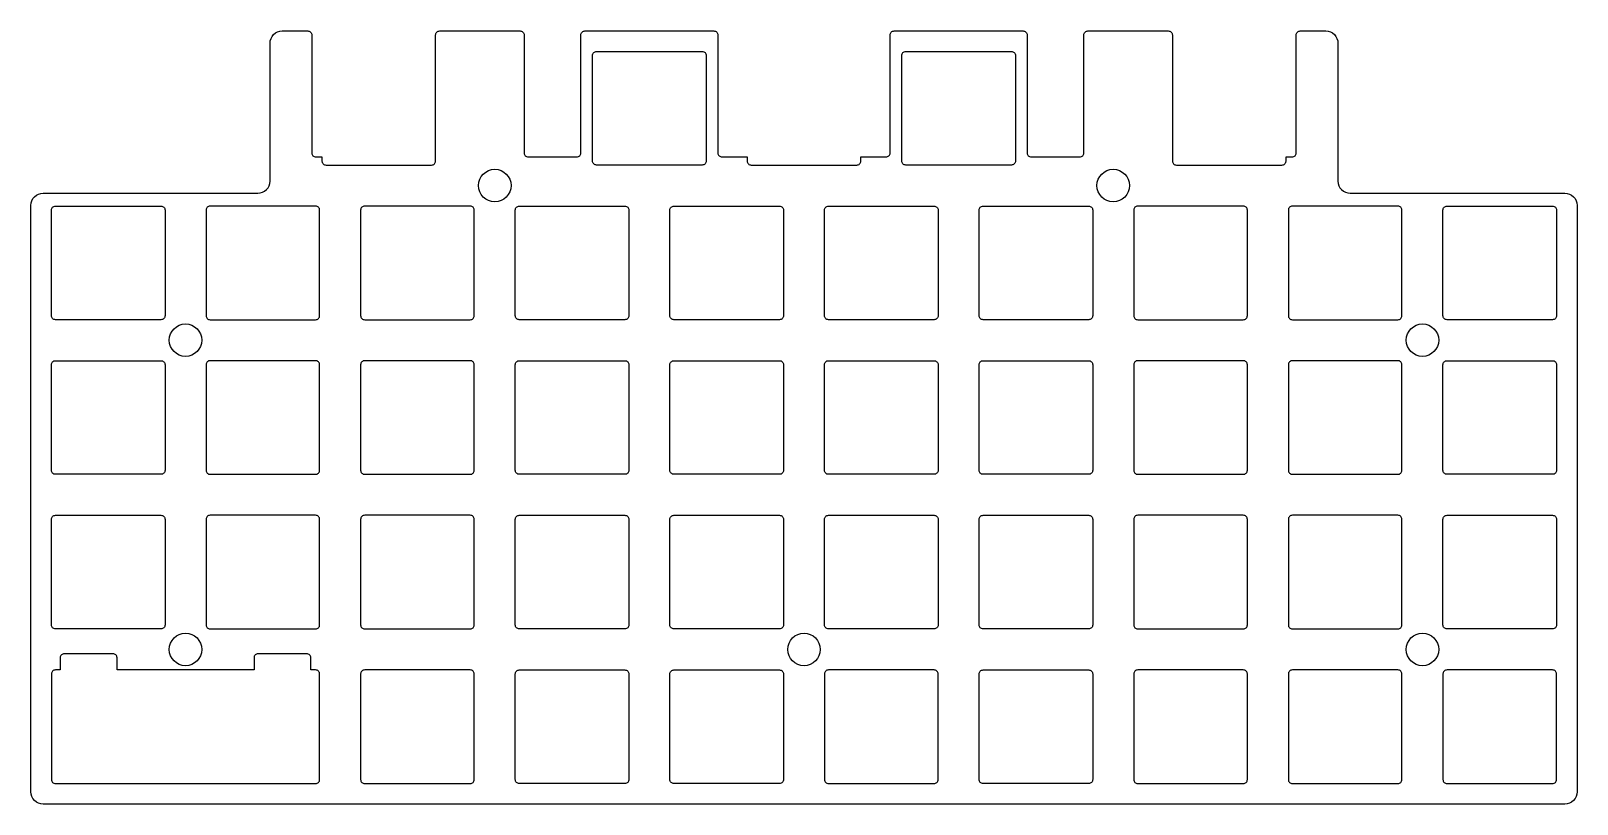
# Model space of a CAD drawing. Header units: millimetres. Extents: x -190 to 0, y 0 to 95.
import ezdxf

# ---------------------------------------------------------------- set-up
doc = ezdxf.new("R2010")
doc.units = ezdxf.units.MM
doc.layers.get('0').update_dxf_attribs({"linetype": 'CONTINUOUS'})

msp = doc.modelspace()

# ---------------------------------------------------------------- linework, layer by layer
for points in [[(0, 73.758), (0, 1.5, -0.4142136), (-1.5, 0), (-189, 0, -0.4142136), (-190.5, 1.5), (-190.5, 73.758, -0.4142136), (-189, 75.258), (-162.533, 75.258, 0.4142136), (-161.033, 76.758), (-161.033, 93.75, -0.4142136), (-159.533, 95.25), (-156.4, 95.25, -0.4142136), (-155.9, 94.75), (-155.9, 80.225, 0.4142136), (-155.4, 79.725), (-154.638, 79.725), (-154.638, 79.225, 0.4142136), (-154.137, 78.725), (-141.137, 78.725, 0.4142136), (-140.638, 79.225), (-140.638, 94.75, -0.4142136), (-140.137, 95.25), (-130.238, 95.25, -0.4142136), (-129.738, 94.75), (-129.738, 80.225, 0.4142136), (-129.238, 79.725), (-123.238, 79.725, 0.4142136), (-122.738, 80.225), (-122.738, 94.75, -0.4142136), (-122.238, 95.25), (-106.362, 95.25, -0.4142136), (-105.862, 94.75), (-105.862, 80.225, 0.4142136), (-105.362, 79.725), (-102.25, 79.725), (-102.25, 79.225, 0.4142136), (-101.75, 78.725), (-88.75, 78.725, 0.4142136), (-88.25, 79.225), (-88.25, 79.725), (-85.138, 79.725, 0.4142136), (-84.638, 80.225), (-84.638, 94.75, -0.4142136), (-84.138, 95.25), (-68.262, 95.25, -0.4142136), (-67.762, 94.75), (-67.762, 80.225, 0.4142136), (-67.262, 79.725), (-61.262, 79.725, 0.4142136), (-60.762, 80.225), (-60.762, 94.75, -0.4142136), (-60.262, 95.25), (-50.362, 95.25, -0.4142136), (-49.862, 94.75), (-49.862, 79.225, 0.4142136), (-49.363, 78.725), (-36.362, 78.725, 0.4142136), (-35.863, 79.225), (-35.863, 79.725), (-35.1, 79.725, 0.4142136), (-34.6, 80.225), (-34.6, 94.75, -0.4142136), (-34.1, 95.25), (-30.967, 95.25, -0.4142136), (-29.467, 93.75), (-29.467, 76.758, 0.4142136), (-27.967, 75.258), (-1.5, 75.258, -0.4142136)], [(-120.8, 78.725, -0.4142136), (-121.3, 79.225), (-121.3, 92.225, -0.4142136), (-120.8, 92.725), (-107.8, 92.725, -0.4142136), (-107.3, 92.225), (-107.3, 79.225, -0.4142136), (-107.8, 78.725)], [(-82.7, 78.725, -0.4142136), (-83.2, 79.225), (-83.2, 92.225, -0.4142136), (-82.7, 92.725), (-69.7, 92.725, -0.4142136), (-69.2, 92.225), (-69.2, 79.225, -0.4142136), (-69.7, 78.725)], [(-173.975, 60.175, -0.4142136), (-174.475, 59.675), (-187.475, 59.675, -0.4142136), (-187.975, 60.175), (-187.975, 73.175, -0.4142136), (-187.475, 73.675), (-174.475, 73.675, -0.4142136), (-173.975, 73.175)], [(-155.425, 73.675), (-168.425, 73.675, 0.4142136), (-168.925, 73.175), (-168.925, 60.175, 0.4142136), (-168.425, 59.675), (-155.425, 59.675, 0.4142136), (-154.925, 60.175), (-154.925, 73.175, 0.4142136)], [(-136.375, 73.675), (-149.375, 73.675, 0.4142136), (-149.875, 73.175), (-149.875, 60.175, 0.4142136), (-149.375, 59.675), (-136.375, 59.675, 0.4142136), (-135.875, 60.175), (-135.875, 73.175, 0.4142136)], [(-116.825, 60.175, -0.4142136), (-117.325, 59.675), (-130.325, 59.675, -0.4142136), (-130.825, 60.175), (-130.825, 73.175, -0.4142136), (-130.325, 73.675), (-117.325, 73.675, -0.4142136), (-116.825, 73.175)], [(-97.775, 60.175, -0.4142136), (-98.275, 59.675), (-111.275, 59.675, -0.4142136), (-111.775, 60.175), (-111.775, 73.175, -0.4142136), (-111.275, 73.675), (-98.275, 73.675, -0.4142136), (-97.775, 73.175)], [(-78.725, 60.175, -0.4142136), (-79.225, 59.675), (-92.225, 59.675, -0.4142136), (-92.725, 60.175), (-92.725, 73.175, -0.4142136), (-92.225, 73.675), (-79.225, 73.675, -0.4142136), (-78.725, 73.175)], [(-59.675, 60.175, -0.4142136), (-60.175, 59.675), (-73.175, 59.675, -0.4142136), (-73.675, 60.175), (-73.675, 73.175, -0.4142136), (-73.175, 73.675), (-60.175, 73.675, -0.4142136), (-59.675, 73.175)], [(-54.125, 59.675), (-41.125, 59.675, 0.4142136), (-40.625, 60.175), (-40.625, 73.175, 0.4142136), (-41.125, 73.675), (-54.125, 73.675, 0.4142136), (-54.625, 73.175), (-54.625, 60.175, 0.4142136)], [(-22.075, 73.675), (-35.075, 73.675, 0.4142136), (-35.575, 73.175), (-35.575, 60.175, 0.4142136), (-35.075, 59.675), (-22.075, 59.675, 0.4142136), (-21.575, 60.175), (-21.575, 73.175, 0.4142136)], [(-2.525, 60.175, -0.4142136), (-3.025, 59.675), (-16.025, 59.675, -0.4142136), (-16.525, 60.175), (-16.525, 73.175, -0.4142136), (-16.025, 73.675), (-3.025, 73.675, -0.4142136), (-2.525, 73.175)], [(-187.475, 40.625, -0.4142136), (-187.975, 41.125), (-187.975, 54.125, -0.4142136), (-187.475, 54.625), (-174.475, 54.625, -0.4142136), (-173.975, 54.125), (-173.975, 41.125, -0.4142136), (-174.475, 40.625)], [(-155.425, 54.625), (-168.425, 54.625, 0.4142136), (-168.925, 54.125), (-168.925, 41.125, 0.4142136), (-168.425, 40.625), (-155.425, 40.625, 0.4142136), (-154.925, 41.125), (-154.925, 54.125, 0.4142136)], [(-136.375, 54.625), (-149.375, 54.625, 0.4142136), (-149.875, 54.125), (-149.875, 41.125, 0.4142136), (-149.375, 40.625), (-136.375, 40.625, 0.4142136), (-135.875, 41.125), (-135.875, 54.125, 0.4142136)], [(-130.325, 40.625, -0.4142136), (-130.825, 41.125), (-130.825, 54.125, -0.4142136), (-130.325, 54.625), (-117.325, 54.625, -0.4142136), (-116.825, 54.125), (-116.825, 41.125, -0.4142136), (-117.325, 40.625)], [(-97.775, 41.125, -0.4142136), (-98.275, 40.625), (-111.275, 40.625, -0.4142136), (-111.775, 41.125), (-111.775, 54.125, -0.4142136), (-111.275, 54.625), (-98.275, 54.625, -0.4142136), (-97.775, 54.125)], [(-78.725, 41.125, -0.4142136), (-79.225, 40.625), (-92.225, 40.625, -0.4142136), (-92.725, 41.125), (-92.725, 54.125, -0.4142136), (-92.225, 54.625), (-79.225, 54.625, -0.4142136), (-78.725, 54.125)], [(-59.675, 41.125, -0.4142136), (-60.175, 40.625), (-73.175, 40.625, -0.4142136), (-73.675, 41.125), (-73.675, 54.125, -0.4142136), (-73.175, 54.625), (-60.175, 54.625, -0.4142136), (-59.675, 54.125)], [(-54.125, 40.625), (-41.125, 40.625, 0.4142136), (-40.625, 41.125), (-40.625, 54.125, 0.4142136), (-41.125, 54.625), (-54.125, 54.625, 0.4142136), (-54.625, 54.125), (-54.625, 41.125, 0.4142136)], [(-22.075, 54.625), (-35.075, 54.625, 0.4142136), (-35.575, 54.125), (-35.575, 41.125, 0.4142136), (-35.075, 40.625), (-22.075, 40.625, 0.4142136), (-21.575, 41.125), (-21.575, 54.125, 0.4142136)], [(-2.525, 41.125, -0.4142136), (-3.025, 40.625), (-16.025, 40.625, -0.4142136), (-16.525, 41.125), (-16.525, 54.125, -0.4142136), (-16.025, 54.625), (-3.025, 54.625, -0.4142136), (-2.525, 54.125)], [(-173.975, 22.075, -0.4142136), (-174.475, 21.575), (-187.475, 21.575, -0.4142136), (-187.975, 22.075), (-187.975, 35.075, -0.4142136), (-187.475, 35.575), (-174.475, 35.575, -0.4142136), (-173.975, 35.075)], [(-155.425, 35.575), (-168.425, 35.575, 0.4142136), (-168.925, 35.075), (-168.925, 22.075, 0.4142136), (-168.425, 21.575), (-155.425, 21.575, 0.4142136), (-154.925, 22.075), (-154.925, 35.075, 0.4142136)], [(-136.375, 35.575), (-149.375, 35.575, 0.4142136), (-149.875, 35.075), (-149.875, 22.075, 0.4142136), (-149.375, 21.575), (-136.375, 21.575, 0.4142136), (-135.875, 22.075), (-135.875, 35.075, 0.4142136)], [(-116.825, 22.075, -0.4142136), (-117.325, 21.575), (-130.325, 21.575, -0.4142136), (-130.825, 22.075), (-130.825, 35.075, -0.4142136), (-130.325, 35.575), (-117.325, 35.575, -0.4142136), (-116.825, 35.075)], [(-111.275, 21.575, -0.4142136), (-111.775, 22.075), (-111.775, 35.075, -0.4142136), (-111.275, 35.575), (-98.275, 35.575, -0.4142136), (-97.775, 35.075), (-97.775, 22.075, -0.4142136), (-98.275, 21.575)], [(-78.725, 22.075, -0.4142136), (-79.225, 21.575), (-92.225, 21.575, -0.4142136), (-92.725, 22.075), (-92.725, 35.075, -0.4142136), (-92.225, 35.575), (-79.225, 35.575, -0.4142136), (-78.725, 35.075)], [(-59.675, 22.075, -0.4142136), (-60.175, 21.575), (-73.175, 21.575, -0.4142136), (-73.675, 22.075), (-73.675, 35.075, -0.4142136), (-73.175, 35.575), (-60.175, 35.575, -0.4142136), (-59.675, 35.075)], [(-54.125, 21.575), (-41.125, 21.575, 0.4142136), (-40.625, 22.075), (-40.625, 35.075, 0.4142136), (-41.125, 35.575), (-54.125, 35.575, 0.4142136), (-54.625, 35.075), (-54.625, 22.075, 0.4142136)], [(-22.075, 35.575), (-35.075, 35.575, 0.4142136), (-35.575, 35.075), (-35.575, 22.075, 0.4142136), (-35.075, 21.575), (-22.075, 21.575, 0.4142136), (-21.575, 22.075), (-21.575, 35.075, 0.4142136)], [(-2.525, 22.075, -0.4142136), (-3.025, 21.575), (-16.025, 21.575, -0.4142136), (-16.525, 22.075), (-16.525, 35.075, -0.4142136), (-16.025, 35.575), (-3.025, 35.575, -0.4142136), (-2.525, 35.075)], [(-187.975, 16.025), (-187.975, 3.025, 0.4142136), (-187.475, 2.525), (-155.425, 2.525, 0.4142136), (-154.925, 3.025), (-154.925, 16.025, 0.4142136), (-155.425, 16.525), (-156.012, 16.525), (-156.012, 18.025, 0.4142136), (-156.512, 18.525), (-162.512, 18.525, 0.4142136), (-163.012, 18.025), (-163.012, 16.525), (-179.888, 16.525), (-179.888, 18.025, 0.4142136), (-180.388, 18.525), (-186.388, 18.525, 0.4142136), (-186.888, 18.025), (-186.888, 16.525), (-187.475, 16.525, 0.4142136)], [(-136.375, 16.525), (-149.375, 16.525, 0.4142136), (-149.875, 16.025), (-149.875, 3.025, 0.4142136), (-149.375, 2.525), (-136.375, 2.525, 0.4142136), (-135.875, 3.025), (-135.875, 16.025, 0.4142136)], [(-116.825, 3.025, -0.4142136), (-117.325, 2.525), (-130.325, 2.525, -0.4142136), (-130.825, 3.025), (-130.825, 16.025, -0.4142136), (-130.325, 16.525), (-117.325, 16.525, -0.4142136), (-116.825, 16.025)], [(-97.775, 3.025, -0.4142136), (-98.275, 2.525), (-111.275, 2.525, -0.4142136), (-111.775, 3.025), (-111.775, 16.025, -0.4142136), (-111.275, 16.525), (-98.275, 16.525, -0.4142136), (-97.775, 16.025)], [(-78.725, 3.025), (-78.725, 16.025, 0.4142136), (-79.225, 16.525), (-92.225, 16.525, 0.4142136), (-92.725, 16.025), (-92.725, 3.025, 0.4142136), (-92.225, 2.525), (-79.225, 2.525, 0.4142136)], [(-59.675, 3.025, -0.4142136), (-60.175, 2.525), (-73.175, 2.525, -0.4142136), (-73.675, 3.025), (-73.675, 16.025, -0.4142136), (-73.175, 16.525), (-60.175, 16.525, -0.4142136), (-59.675, 16.025)], [(-54.125, 2.525), (-41.125, 2.525, 0.4142136), (-40.625, 3.025), (-40.625, 16.025, 0.4142136), (-41.125, 16.525), (-54.125, 16.525, 0.4142136), (-54.625, 16.025), (-54.625, 3.025, 0.4142136)], [(-22.075, 16.525), (-35.075, 16.525, 0.4142136), (-35.575, 16.025), (-35.575, 3.025, 0.4142136), (-35.075, 2.525), (-22.075, 2.525, 0.4142136), (-21.575, 3.025), (-21.575, 16.025, 0.4142136)], [(-16.025, 2.525), (-3.025, 2.525, 0.4142136), (-2.525, 3.025), (-2.525, 16.025, 0.4142136), (-3.025, 16.525), (-16.025, 16.525, 0.4142136), (-16.525, 16.025), (-16.525, 3.025, 0.4142136)]]:
    msp.add_lwpolyline(points, format="xyb", close=True)
for centre in [(-133.35, 76.2), (-57.15, 76.2), (-171.45, 57.15), (-19.05, 57.15), (-171.45, 19.05), (-95.25, 19.05), (-19.05, 19.05)]:
    msp.add_circle(centre, 2)

doc.saveas('drawing.dxf')
